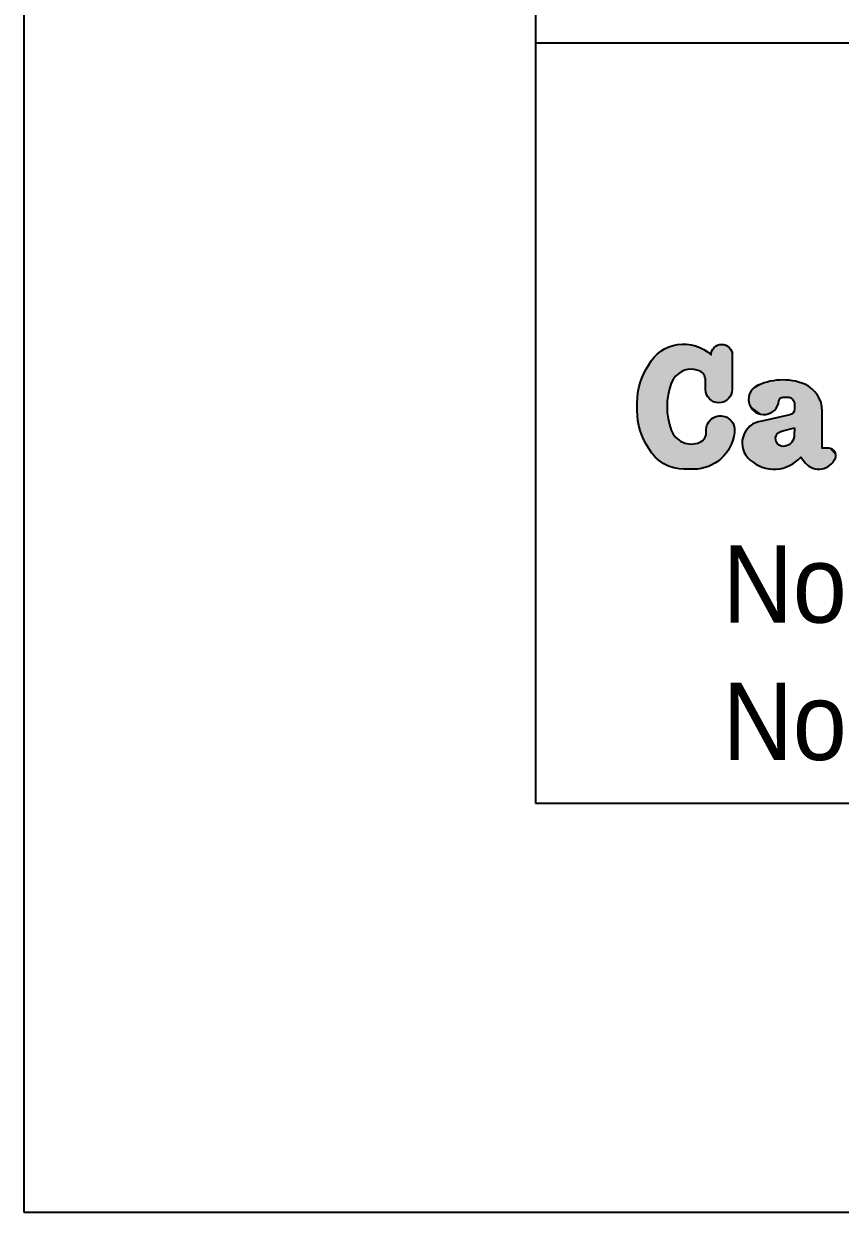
# Paper-space layout 'Layout1' of a CAD drawing. Extents: x 318 to 527, y 161 to 458.
# Drawn here: x 317.56 to 349.3, y 160.74 to 206.93 of the extents above; entities that cross this region are included whole.
import ezdxf
from ezdxf.enums import TextEntityAlignment as Align

# ---------------------------------------------------------------- set-up
doc = ezdxf.new("R2010")
doc.units = 0
doc.header["$LTSCALE"] = 10
doc.layers.get('0').update_dxf_attribs({"linetype": 'CONTINUOUS'})
doc.layers.add('ARQ-FLH', color=4, linetype='CONTINUOUS')
doc.styles.add('ARIAL', font='ARIAL.TTF')
doc.styles.add('ARIAL_BOLD', font='ARIALBD.TTF')
doc.styles.add('ROMANS', font='ROMANS.shx', dxfattribs={"width": 0.9})

# ---------------------------------------------------------------- blocks, each defined once
blk = doc.blocks.new('*U26', base_point=(0.024321, 0.015389))
at = {"color": 0}
for points in [[(0.022045, 0.015502), (0.021996, 0.015336), (0.021985, 0.014991), (0.021975, 0.015164)], [(0.022045, 0.015502), (0.021985, 0.014991), (0.022569, 0.014192), (0.022189, 0.014519)], [(0.023503, 0.015427), (0.023504, 0.015429), (0.022045, 0.015502)], [(0.023491, 0.015367), (0.023503, 0.015427), (0.022045, 0.015502)], [(0.02349, 0.015305), (0.023491, 0.015367), (0.022569, 0.014192), (0.022045, 0.015502)], [(0.023499, 0.015244), (0.02349, 0.015305), (0.022569, 0.014192)], [(0.023519, 0.015186), (0.023499, 0.015244), (0.022569, 0.014192)], [(0.023548, 0.015132), (0.023519, 0.015186), (0.022569, 0.014192)], [(0.023587, 0.015084), (0.023548, 0.015132), (0.022569, 0.014192)], [(0.023633, 0.015043), (0.023587, 0.015084), (0.022569, 0.014192)], [(0.025598, 0.014895), (0.024126, 0.01508), (0.024047, 0.01503)], [(0.025598, 0.014895), (0.024194, 0.015143), (0.024126, 0.01508)], [(0.025598, 0.014895), (0.024251, 0.015217), (0.024194, 0.015143)], [(0.025598, 0.014895), (0.024293, 0.0153), (0.024251, 0.015217)], [(0.025598, 0.014895), (0.025598, 0.015325), (0.024293, 0.0153), (0.024321, 0.015389)], [(0.021985, 0.014991), (0.022025, 0.014823), (0.022189, 0.014519), (0.022094, 0.014663)], [(0.022189, 0.014519), (0.022308, 0.014392), (0.022569, 0.014192), (0.022345, 0.014361)], [(0.023686, 0.015011), (0.023633, 0.015043), (0.022569, 0.014192)], [(0.023744, 0.014989), (0.023686, 0.015011), (0.022569, 0.014192)], [(0.023962, 0.014994), (0.023927, 0.014984), (0.022569, 0.014192)], [(0.023962, 0.014994), (0.022569, 0.014192), (0.025598, 0.014895)], [(0.023804, 0.014976), (0.023744, 0.014989), (0.022569, 0.014192)], [(0.023927, 0.014984), (0.023866, 0.014975), (0.022569, 0.014192)], [(0.023866, 0.014975), (0.023804, 0.014976), (0.022569, 0.014192)], [(0.022569, 0.014192), (0.024627, 0.014492), (0.025598, 0.014895)], [(0.024047, 0.01503), (0.023962, 0.014994), (0.025598, 0.014895)], [(0.024627, 0.014492), (0.025474, 0.013953), (0.025598, 0.014895)], [(0.025474, 0.013953), (0.026216, 0.014551), (0.025598, 0.014895), (0.025914, 0.014894)], [(0.025474, 0.013953), (0.025878, 0.014078), (0.026216, 0.014551), (0.026164, 0.014389)], [(0.025914, 0.014894), (0.025894, 0.014895), (0.025598, 0.014895)], [(0.026072, 0.014841), (0.026023, 0.014868), (0.025914, 0.014894), (0.025969, 0.014886)], [(0.026216, 0.014551), (0.026183, 0.014715), (0.025914, 0.014894), (0.026072, 0.014841)], [(0.026183, 0.014715), (0.026154, 0.014763), (0.026072, 0.014841), (0.026116, 0.014806)], [(0.026164, 0.014389), (0.02619, 0.014442), (0.026216, 0.014551), (0.026208, 0.014496)], [(0.026216, 0.014551), (0.026215, 0.014608), (0.026183, 0.014715), (0.026204, 0.014663)], [(0.022569, 0.014192), (0.023365, 0.013949), (0.024627, 0.014492), (0.024176, 0.014136)], [(0.022569, 0.014192), (0.022819, 0.014065), (0.023365, 0.013949), (0.023087, 0.013983)], [(0.023365, 0.013949), (0.023645, 0.013963), (0.024176, 0.014136), (0.023918, 0.014026)], [(0.024176, 0.014136), (0.024411, 0.014288), (0.024627, 0.014492), (0.024616, 0.01448)], [(0.024627, 0.014492), (0.024837, 0.014219), (0.025062, 0.014046), (0.024942, 0.014123)], [(0.024627, 0.014492), (0.025062, 0.014046), (0.025474, 0.013953)], [(0.025062, 0.014046), (0.025193, 0.013991), (0.025474, 0.013953), (0.025332, 0.013959)], [(0.025474, 0.013953), (0.025615, 0.013971), (0.025878, 0.014078), (0.025751, 0.014013)], [(0.025878, 0.014078), (0.025991, 0.014164), (0.026164, 0.014389), (0.026087, 0.014269)]]:
    blk.add_solid(points, dxfattribs=at)
blk = doc.blocks.new('*U25', base_point=(0.025598, 0.015325))
at = {"color": 0}
for points in [[(0.022991, 0.017854), (0.022399, 0.01751), (0.022327, 0.016827), (0.022272, 0.017178)], [(0.022991, 0.017854), (0.022327, 0.016827), (0.023724, 0.017173)], [(0.022991, 0.017854), (0.022571, 0.017676), (0.022399, 0.01751), (0.022478, 0.017601)], [(0.024362, 0.017927), (0.023903, 0.017983), (0.022991, 0.017854), (0.023441, 0.017958)], [(0.025518, 0.01703), (0.025123, 0.017594), (0.022991, 0.017854), (0.024362, 0.017927)], [(0.022991, 0.017854), (0.023724, 0.017173), (0.023753, 0.017189)], [(0.022991, 0.017854), (0.023753, 0.017189), (0.023785, 0.0172)], [(0.022991, 0.017854), (0.023785, 0.0172), (0.023819, 0.017205)], [(0.022991, 0.017854), (0.023819, 0.017205), (0.02383, 0.017205)], [(0.022991, 0.017854), (0.02383, 0.017205), (0.024024, 0.017207)], [(0.024133, 0.017188), (0.024183, 0.017165), (0.022991, 0.017854), (0.025518, 0.01703)], [(0.022991, 0.017854), (0.024024, 0.017207), (0.024079, 0.017202)], [(0.024079, 0.017202), (0.024133, 0.017188), (0.022991, 0.017854)], [(0.025123, 0.017594), (0.024933, 0.017727), (0.024362, 0.017927), (0.024805, 0.017792)], [(0.022399, 0.01751), (0.022338, 0.017408), (0.022272, 0.017178), (0.022295, 0.017296)], [(0.025518, 0.01703), (0.02542, 0.01724), (0.025123, 0.017594), (0.025287, 0.01743)], [(0.022272, 0.017178), (0.02227, 0.017058), (0.022327, 0.016827), (0.022288, 0.01694)], [(0.022327, 0.016827), (0.023697, 0.017151), (0.023724, 0.017173)], [(0.022327, 0.016827), (0.023675, 0.017126), (0.023697, 0.017151)], [(0.022327, 0.016827), (0.023658, 0.017097), (0.023675, 0.017126)], [(0.022327, 0.016827), (0.023645, 0.017065), (0.023658, 0.017097)], [(0.022327, 0.016827), (0.022884, 0.016422), (0.023645, 0.017065), (0.023639, 0.017032)], [(0.022327, 0.016827), (0.022385, 0.016722), (0.022551, 0.01655), (0.022461, 0.016629)], [(0.022327, 0.016827), (0.022551, 0.01655), (0.022884, 0.016422)], [(0.022884, 0.016422), (0.023235, 0.016478), (0.023639, 0.017032), (0.023512, 0.016702)], [(0.023235, 0.016478), (0.02334, 0.016536), (0.023512, 0.016702), (0.023433, 0.016612)], [(0.023512, 0.016702), (0.023573, 0.016805), (0.023639, 0.017032), (0.023616, 0.016917)], [(0.023648, 0.015624), (0.023702, 0.015653), (0.025518, 0.01703)], [(0.024278, 0.016488), (0.024245, 0.016455), (0.025518, 0.01703), (0.023648, 0.015624)], [(0.023702, 0.015653), (0.023761, 0.015672), (0.025518, 0.01703)], [(0.023761, 0.015672), (0.024336, 0.015811), (0.025518, 0.01703)], [(0.024183, 0.017165), (0.024229, 0.017134), (0.025518, 0.01703)], [(0.024229, 0.017134), (0.024268, 0.017095), (0.025518, 0.01703)], [(0.024268, 0.017095), (0.0243, 0.01705), (0.025518, 0.01703)], [(0.024306, 0.016526), (0.024278, 0.016488), (0.025518, 0.01703)], [(0.0243, 0.01705), (0.024324, 0.017), (0.025518, 0.01703)], [(0.024326, 0.016568), (0.024306, 0.016526), (0.025518, 0.01703)], [(0.024325, 0.015407), (0.024321, 0.015389), (0.025518, 0.01703), (0.025598, 0.015325)], [(0.024324, 0.017), (0.024339, 0.016947), (0.025518, 0.01703)], [(0.024334, 0.015499), (0.024325, 0.015407), (0.025518, 0.01703)], [(0.024338, 0.016614), (0.024326, 0.016568), (0.025518, 0.01703)], [(0.024336, 0.015811), (0.024334, 0.015499), (0.025518, 0.01703)], [(0.024343, 0.01666), (0.024338, 0.016614), (0.025518, 0.01703)], [(0.024339, 0.016947), (0.024344, 0.016892), (0.025518, 0.01703)], [(0.024344, 0.016885), (0.024343, 0.01666), (0.025518, 0.01703)], [(0.024344, 0.016892), (0.024344, 0.016885), (0.025518, 0.01703)], [(0.025598, 0.015325), (0.025598, 0.016575), (0.025518, 0.01703), (0.025578, 0.016806)], [(0.022859, 0.016123), (0.02238, 0.015936), (0.023504, 0.015429), (0.022059, 0.015534)], [(0.022859, 0.016123), (0.022689, 0.016089), (0.02238, 0.015936), (0.022528, 0.016026)], [(0.022551, 0.01655), (0.022654, 0.016488), (0.022884, 0.016422), (0.022766, 0.016445)], [(0.024131, 0.016399), (0.022859, 0.016123), (0.023559, 0.015539)], [(0.022859, 0.016123), (0.023504, 0.015429), (0.023526, 0.015487)], [(0.022859, 0.016123), (0.023526, 0.015487), (0.023559, 0.015539)], [(0.022884, 0.016422), (0.023003, 0.01642), (0.023235, 0.016478), (0.023122, 0.016439)], [(0.024245, 0.016455), (0.024207, 0.016428), (0.023559, 0.015539)], [(0.024245, 0.016455), (0.023559, 0.015539), (0.0236, 0.015585)], [(0.024207, 0.016428), (0.024164, 0.016409), (0.023559, 0.015539)], [(0.024164, 0.016409), (0.024131, 0.016399), (0.023559, 0.015539)], [(0.024245, 0.016455), (0.0236, 0.015585), (0.023648, 0.015624)], [(0.02238, 0.015936), (0.02225, 0.015821), (0.022059, 0.015534), (0.022142, 0.015686)], [(0.023761, 0.015672), (0.023815, 0.015681), (0.024336, 0.015811)], [(0.022059, 0.015534), (0.022045, 0.015502), (0.023504, 0.015429)]]:
    blk.add_solid(points, dxfattribs=at)
blk = doc.blocks.new('*U24', base_point=(0.019334, 0.013948))
at = {"color": 0}
for points in [[(0.02057, 0.019115), (0.01975, 0.019557), (0.018025, 0.019042), (0.018818, 0.019531)], [(0.018818, 0.019531), (0.018526, 0.019415), (0.018025, 0.019042), (0.018259, 0.01925)], [(0.01975, 0.019557), (0.019439, 0.019603), (0.018818, 0.019531), (0.019126, 0.019594)], [(0.02057, 0.019115), (0.020324, 0.019309), (0.01975, 0.019557), (0.020048, 0.019459)], [(0.02031, 0.018053), (0.020319, 0.017969), (0.02057, 0.019115), (0.021415, 0.019422)], [(0.020319, 0.017969), (0.020535, 0.017094), (0.021415, 0.019422), (0.021386, 0.017168)], [(0.020741, 0.019481), (0.020599, 0.019278), (0.02057, 0.019115)], [(0.021415, 0.019422), (0.020741, 0.019481), (0.02057, 0.019115)], [(0.020741, 0.019481), (0.020682, 0.019422), (0.020599, 0.019278), (0.020634, 0.019354)], [(0.020965, 0.019586), (0.020885, 0.019564), (0.020741, 0.019481), (0.020809, 0.019529)], [(0.021415, 0.019422), (0.021212, 0.019564), (0.020741, 0.019481), (0.020965, 0.019586)], [(0.021212, 0.019564), (0.021132, 0.019586), (0.020965, 0.019586), (0.021049, 0.019593)], [(0.021415, 0.019422), (0.021356, 0.019481), (0.021212, 0.019564), (0.021288, 0.019529)], [(0.021386, 0.017168), (0.021518, 0.017452), (0.021415, 0.019422), (0.02152, 0.019198)], [(0.02152, 0.019198), (0.021498, 0.019278), (0.021415, 0.019422), (0.021463, 0.019354)], [(0.018025, 0.019042), (0.017495, 0.018199), (0.017418, 0.015547), (0.017231, 0.016948)], [(0.018843, 0.017991), (0.018941, 0.018129), (0.017418, 0.015547), (0.018025, 0.019042)], [(0.018025, 0.019042), (0.01783, 0.018796), (0.017495, 0.018199), (0.017755, 0.018672)], [(0.01999, 0.018417), (0.020067, 0.018383), (0.018025, 0.019042), (0.02057, 0.019115)], [(0.019856, 0.018452), (0.01999, 0.018417), (0.018025, 0.019042)], [(0.019687, 0.018469), (0.019856, 0.018452), (0.018025, 0.019042)], [(0.019519, 0.018455), (0.019687, 0.018469), (0.018025, 0.019042)], [(0.019355, 0.018413), (0.019519, 0.018455), (0.018025, 0.019042)], [(0.019201, 0.018343), (0.019355, 0.018413), (0.018025, 0.019042)], [(0.019062, 0.018247), (0.019201, 0.018343), (0.018025, 0.019042)], [(0.018941, 0.018129), (0.019062, 0.018247), (0.018025, 0.019042)], [(0.020067, 0.018383), (0.020138, 0.018337), (0.02057, 0.019115)], [(0.020138, 0.018337), (0.020199, 0.018278), (0.02057, 0.019115)], [(0.020199, 0.018278), (0.020249, 0.01821), (0.02057, 0.019115)], [(0.020249, 0.01821), (0.020286, 0.018134), (0.02057, 0.019115)], [(0.020286, 0.018134), (0.02031, 0.018053), (0.02057, 0.019115)], [(0.020599, 0.019278), (0.020577, 0.019198), (0.02057, 0.019115)], [(0.021518, 0.017452), (0.021527, 0.017557), (0.02152, 0.019198), (0.021527, 0.019115)], [(0.017495, 0.018199), (0.017321, 0.017689), (0.017231, 0.016948), (0.017238, 0.017156)], [(0.01877, 0.017839), (0.018843, 0.017991), (0.017418, 0.015547)], [(0.018751, 0.017787), (0.01877, 0.017839), (0.017418, 0.015547)], [(0.018619, 0.017276), (0.018751, 0.017787), (0.017418, 0.015547)], [(0.020319, 0.017969), (0.020319, 0.017958), (0.020535, 0.017094), (0.020356, 0.01735)], [(0.020319, 0.017958), (0.020319, 0.017557), (0.020356, 0.01735), (0.020328, 0.017452)], [(0.018578, 0.016749), (0.018619, 0.017276), (0.017418, 0.015547)], [(0.020356, 0.01735), (0.0204, 0.017255), (0.020535, 0.017094), (0.020461, 0.017168)], [(0.021386, 0.017168), (0.021446, 0.017255), (0.021518, 0.017452), (0.021491, 0.01735)], [(0.017231, 0.016948), (0.017231, 0.016605), (0.017418, 0.015547), (0.017278, 0.016068)], [(0.018629, 0.016224), (0.018578, 0.016749), (0.017418, 0.015547)], [(0.020535, 0.017094), (0.020818, 0.016962), (0.021386, 0.017168), (0.02113, 0.016989)], [(0.020535, 0.017094), (0.020621, 0.017034), (0.020818, 0.016962), (0.020717, 0.016989)], [(0.020818, 0.016962), (0.020923, 0.016953), (0.02113, 0.016989), (0.021028, 0.016962)], [(0.02113, 0.016989), (0.021225, 0.017034), (0.021386, 0.017168), (0.021311, 0.017094)], [(0.01877, 0.015715), (0.018629, 0.016224), (0.017418, 0.015547)], [(0.019334, 0.013948), (0.021606, 0.015484), (0.02122, 0.016323)], [(0.019334, 0.013948), (0.02122, 0.016323), (0.020217, 0.015271)], [(0.02122, 0.016323), (0.02027, 0.015336), (0.020217, 0.015271)], [(0.02122, 0.016323), (0.020312, 0.01541), (0.02027, 0.015336)], [(0.02122, 0.016323), (0.02034, 0.01549), (0.020312, 0.01541)], [(0.02122, 0.016323), (0.020353, 0.015573), (0.02034, 0.01549)], [(0.02122, 0.016323), (0.020391, 0.01595), (0.020353, 0.015573)], [(0.02122, 0.016323), (0.020889, 0.016356), (0.020391, 0.01595), (0.020585, 0.01622)], [(0.020585, 0.01622), (0.020505, 0.016142), (0.020391, 0.01595), (0.020439, 0.016051)], [(0.020889, 0.016356), (0.02078, 0.016329), (0.020585, 0.01622), (0.020678, 0.016283)], [(0.02122, 0.016323), (0.021112, 0.016353), (0.020889, 0.016356), (0.021, 0.016365)], [(0.021489, 0.016128), (0.021411, 0.016209), (0.02122, 0.016323), (0.021321, 0.016274)], [(0.021606, 0.015484), (0.021626, 0.015825), (0.02122, 0.016323), (0.021489, 0.016128)], [(0.021626, 0.015825), (0.021598, 0.015933), (0.021489, 0.016128), (0.021552, 0.016036)], [(0.017418, 0.015547), (0.018787, 0.015673), (0.01877, 0.015715)], [(0.017418, 0.015547), (0.018867, 0.015524), (0.018787, 0.015673)], [(0.020391, 0.01595), (0.02036, 0.015842), (0.020352, 0.015658), (0.020349, 0.015731)], [(0.020391, 0.01595), (0.020352, 0.015658), (0.020353, 0.015573)], [(0.021606, 0.015484), (0.021623, 0.015602), (0.021626, 0.015825), (0.021634, 0.015713)], [(0.017418, 0.015547), (0.017646, 0.015058), (0.01793, 0.014621), (0.017755, 0.014882)], [(0.017418, 0.015547), (0.01793, 0.014621), (0.019334, 0.013948), (0.018682, 0.01407)], [(0.017418, 0.015547), (0.019334, 0.013948), (0.019398, 0.015127)], [(0.017418, 0.015547), (0.019398, 0.015127), (0.019241, 0.015189)], [(0.017418, 0.015547), (0.019241, 0.015189), (0.019097, 0.015279)], [(0.017418, 0.015547), (0.019097, 0.015279), (0.018971, 0.015391)], [(0.017418, 0.015547), (0.018971, 0.015391), (0.018867, 0.015524)], [(0.019334, 0.013948), (0.020411, 0.01406), (0.021606, 0.015484), (0.021199, 0.014612)], [(0.019334, 0.013948), (0.020217, 0.015271), (0.020153, 0.015216)], [(0.019334, 0.013948), (0.020153, 0.015216), (0.02008, 0.015172)], [(0.019334, 0.013948), (0.02008, 0.015172), (0.02006, 0.015163)], [(0.019334, 0.013948), (0.02006, 0.015163), (0.0199, 0.015111)], [(0.019334, 0.013948), (0.019563, 0.015092), (0.019398, 0.015127)], [(0.019334, 0.013948), (0.0199, 0.015111), (0.019732, 0.015087)], [(0.019334, 0.013948), (0.019732, 0.015087), (0.019563, 0.015092)], [(0.021199, 0.014612), (0.021385, 0.014877), (0.021606, 0.015484), (0.021522, 0.015171)], [(0.01793, 0.014621), (0.018147, 0.014394), (0.018682, 0.01407), (0.0184, 0.014209)], [(0.020411, 0.01406), (0.020705, 0.014197), (0.021199, 0.014612), (0.02097, 0.014383)], [(0.018682, 0.01407), (0.018983, 0.013982), (0.019334, 0.013948), (0.019295, 0.013948)], [(0.019334, 0.013948), (0.019775, 0.013948), (0.020411, 0.01406), (0.020098, 0.013976)]]:
    blk.add_solid(points, dxfattribs=at)
blk = doc.blocks.new('CR-A4')
at = {"layer": 'ARQ-FLH', "color": 1}
for p, q in [((-209.9, 296.9), (-209.9, 0.1)), ((-209.9, 0.1), (-0.1, 0.1))]:
    blk.add_line(p, q, dxfattribs=at)
at = {"layer": 'ARQ-FLH', "color": 6}
for p, q in [((-190, 287), (-190, 16)), ((-190, 45.555), (-6, 45.555)), ((-190, 16), (-6, 16))]:
    blk.add_line(p, q, dxfattribs=at)
at = {"layer": 'ARQ-FLH', "color": 249}
for points in [[(-184.208, 28.982, -0.279475), (-185.598, 29.785, -0.148755), (-186.049, 31.267), (-186.049, 31.562, -0.148755), (-185.598, 33.044, -0.490972), (-183.178, 33.424, -1), (-182.355, 33.424), (-182.355, 32.085, -1), (-183.394, 32.085), (-183.394, 32.43, 0.321493), (-183.677, 32.825, 0.404988), (-184.725, 32.327, 0.181025), (-184.725, 30.501, 0.427868), (-183.616, 30.027, 0.327607), (-183.365, 30.452, -1.155712), (-182.273, 30.404, -0.382177), (-183.862, 28.982), (-184.241, 28.982)], [(-178.346, 29.407, 0.54045), (-178.601, 29.796), (-178.855, 29.796), (-178.855, 31.241, 0.297139), (-179.537, 32.287, 0.221058), (-181.458, 32.187, 1.567025), (-180.539, 31.634, -0.380845), (-180.375, 31.783), (-180.208, 31.784, -0.416645), (-179.933, 31.511), (-179.935, 31.314, -0.350963), (-180.117, 31.09), (-181.21, 30.852, 0.666801), (-181.652, 29.337, 0.417222), (-179.69, 29.45), (-179.509, 29.215, 0.543875), (-178.346, 29.407)]]:
    blk.add_lwpolyline(points, format="xyb", dxfattribs=at)
blk.add_lwpolyline([(-179.94, 30.584), (-179.942, 30.316, -0.343745), (-180.292, 29.873, -1.084424), (-180.388, 30.472)], format="xyb", close=True, dxfattribs=at)
at = {"layer": 'ARQ-FLH', "color": 249, "xscale": 859.7748208802459, "yscale": 859.7748208802459, "zscale": 859.7748208802459}
for name, p in [('*U24', (-184.241, 28.982)), ('*U25', (-178.855, 30.166)), ('*U26', (-179.953, 30.221))]:
    blk.add_blockref(name, p, dxfattribs=at)
at = {"layer": 'ARQ-FLH', "color": 4, "style": 'ROMANS'}
for tag, p in [('TITULO1', (-134.595, 40.924)), ('TITULO2', (-134.595, 36.226))]:
    blk.add_attdef(tag, p, '', height=2.687, dxfattribs=at)
at = {"layer": 'ARQ-FLH', "color": 3, "style": 'ROMANS'}
for tag, p in [('ESC', (-14.547, 42.073)), ('00/00/00', (-14.433, 35.823)), ('ARQ', (-15.215, 30.229)), ('DES', (-15.215, 24.022)), ('VER', (-15.215, 18.816))]:
    blk.add_attdef(tag, text='', height=1.612, dxfattribs=at).set_placement(p, align=Align.MIDDLE)
at = {"layer": 'ARQ-FLH', "color": 1, "style": 'ARIAL_BOLD'}
for tag, height, p in [('AAA', 7, (-40.788, 37.029)), ('222', 7, (-40.788, 27.052)), ('REV', 3, (-40.788, 19.436))]:
    blk.add_attdef(tag, text='', height=height, dxfattribs=at).set_placement(p, align=Align.MIDDLE)
at = {"layer": 'ARQ-FLH', "color": 1, "linetype": 'CONTINUOUS', "style": 'ARIAL', "width": 0.9}
for tag, p in [('NOME_DA_OBRA_1', (-170.042, 24.576)), ('NOME_DA_OBRA_2', (-170.042, 19.237))]:
    blk.add_attdef(tag, text='', height=3, dxfattribs=at).set_placement(p, align=Align.MIDDLE)

psp = doc.layouts.get("Layout1")

# ---------------------------------------------------------------- block references
ref = psp.add_blockref('CR-A4', (527.455, 160.636))
ref.add_attrib('NOME_DA_OBRA_1', 'NomeDaObra1', dxfattribs={"layer": 'ARQ-FLH', "color": 1, "linetype": 'CONTINUOUS', "height": 3, "style": 'ARIAL', "width": 0.9}).set_placement((357.413, 185.212), align=Align.MIDDLE)
ref.add_attrib('NOME_DA_OBRA_2', 'NomeDaObra2', dxfattribs={"layer": 'ARQ-FLH', "color": 1, "linetype": 'CONTINUOUS', "height": 3, "style": 'ARIAL', "width": 0.9}).set_placement((357.413, 179.873), align=Align.MIDDLE)

doc.saveas('drawing.dxf')
